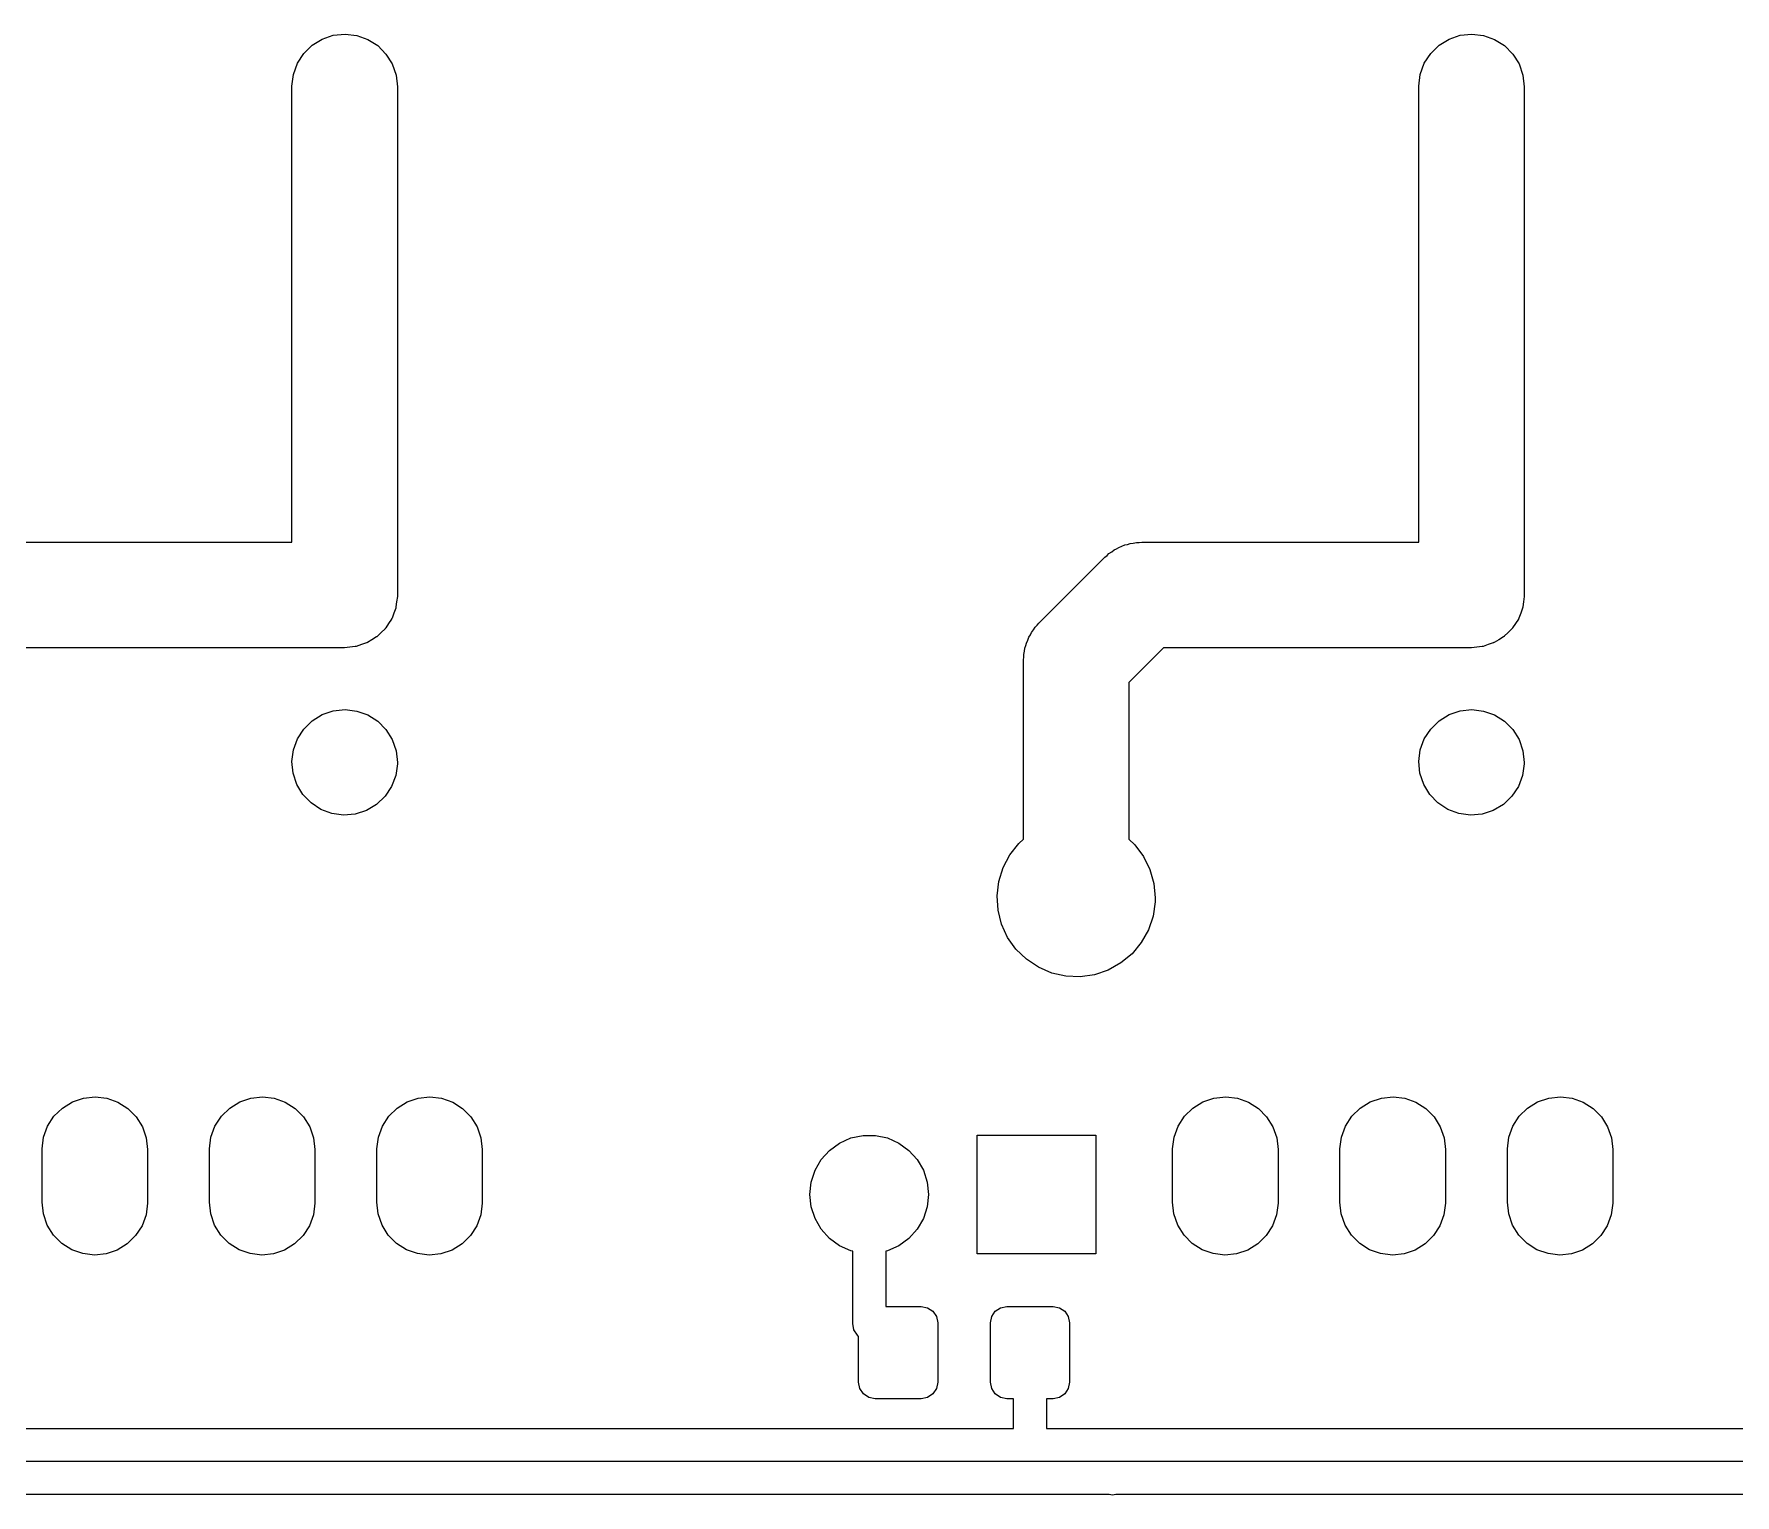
# Model space of a CAD drawing. Extents: x 10 to 287, y -200 to -10.
# Drawn here: x 40.69 to 66.5, y -85.46 to -63.3 of the extents above; entities that cross this region are included whole.
import ezdxf

# ---------------------------------------------------------------- set-up
doc = ezdxf.new("R2010")
doc.units = 0
doc.layers.add('BLACK', color=7, linetype='CONTINUOUS')

msp = doc.modelspace()

# ---------------------------------------------------------------- linework, layer by layer
at = {"layer": 'BLACK', "linetype": 'CONTINUOUS'}
for p, q in [((44.78, -63.5894), (44.9075, -63.4646)), ((44.9075, -63.4646), (45.0594, -63.3711)), ((45.0594, -63.3711), (45.2282, -63.3137)), ((45.2282, -63.3137), (45.4056, -63.295)), ((45.4056, -63.295), (45.5827, -63.3161)), ((45.5827, -63.3161), (45.7507, -63.376)), ((45.7507, -63.376), (45.9013, -63.4715)), ((45.9013, -63.4715), (46.027, -63.5981)), ((61.88, -63.5894), (62.0075, -63.4646)), ((62.0075, -63.4646), (62.1594, -63.3711)), ((62.1594, -63.3711), (62.3282, -63.3137)), ((62.3282, -63.3137), (62.5056, -63.295)), ((62.5056, -63.295), (62.6827, -63.3161)), ((62.6827, -63.3161), (62.8507, -63.376)), ((62.8507, -63.376), (63.0013, -63.4715)), ((63.0013, -63.4715), (63.127, -63.5981)), ((44.6224, -63.9069), (44.6834, -63.7393)), ((44.6834, -63.7393), (44.78, -63.5894)), ((46.027, -63.5981), (46.1215, -63.7493)), ((46.1215, -63.7493), (46.1801, -63.9178)), ((61.7224, -63.9069), (61.7834, -63.7393)), ((61.7834, -63.7393), (61.88, -63.5894)), ((63.127, -63.5981), (63.2215, -63.7493)), ((63.2215, -63.7493), (63.2801, -63.9178)), ((44.6001, -64.0838), (44.6224, -63.9069)), ((46.1801, -63.9178), (46.2, -64.095)), ((61.7001, -64.0838), (61.7224, -63.9069)), ((63.2801, -63.9178), (63.3, -64.095)), ((44.6, -64.095), (44.6001, -64.0838)), ((44.6, -71.005), (44.6, -64.095)), ((46.2, -64.095), (46.2, -71.805)), ((61.7, -64.095), (61.7001, -64.0838)), ((61.7, -71.005), (61.7, -64.095)), ((63.3, -64.095), (63.3, -71.805)), ((40.095, -71.005), (44.6, -71.005)), ((56.9293, -71.2393), (56.9373, -71.2315)), ((56.9373, -71.2315), (56.9693, -71.2066)), ((56.9693, -71.2066), (56.9981, -71.178)), ((56.9981, -71.178), (57.0396, -71.1521)), ((57.0396, -71.1521), (57.0782, -71.1222)), ((57.0782, -71.1222), (57.1149, -71.105)), ((57.1149, -71.105), (57.1493, -71.0835)), ((57.1493, -71.0835), (57.1955, -71.0675)), ((57.1955, -71.0675), (57.2398, -71.0468)), ((57.2398, -71.0468), (57.2795, -71.0382)), ((57.2795, -71.0382), (57.3178, -71.0249)), ((57.3178, -71.0249), (57.3664, -71.0194)), ((57.3664, -71.0194), (57.4142, -71.0091)), ((57.4142, -71.0091), (57.4547, -71.0095)), ((57.4547, -71.0095), (57.495, -71.005)), ((57.495, -71.005), (61.7, -71.005)), ((55.9343, -72.2343), (56.9293, -71.2393)), ((46.1749, -72.004), (46.1462, -72.0795)), ((46.1756, -71.9984), (46.1749, -72.004)), ((46.1776, -71.9931), (46.1756, -71.9984)), ((46.1779, -71.9903), (46.1776, -71.9931)), ((46.1789, -71.9877), (46.1779, -71.9903)), ((46.1884, -71.9074), (46.1789, -71.9877)), ((46.1997, -71.8273), (46.1884, -71.9074)), ((46.1998, -71.8169), (46.1997, -71.8273)), ((46.1999, -71.8162), (46.1998, -71.8169)), ((46.2, -71.8108), (46.1999, -71.8162)), ((46.2, -71.805), (46.2, -71.8104)), ((46.2, -71.8104), (46.2, -71.8106)), ((46.2, -71.8106), (46.2, -71.8108)), ((63.2749, -72.004), (63.2462, -72.0795)), ((63.2756, -71.9984), (63.2749, -72.004)), ((63.2776, -71.9931), (63.2756, -71.9984)), ((63.2779, -71.9903), (63.2776, -71.9931)), ((63.2789, -71.9877), (63.2779, -71.9903)), ((63.2884, -71.9074), (63.2789, -71.9877)), ((63.2997, -71.8273), (63.2884, -71.9074)), ((63.2998, -71.8169), (63.2997, -71.8273)), ((63.2999, -71.8162), (63.2998, -71.8169)), ((63.3, -71.8108), (63.2999, -71.8162)), ((63.3, -71.805), (63.3, -71.8104)), ((63.3, -71.8104), (63.3, -71.8106)), ((63.3, -71.8106), (63.3, -71.8108)), ((46.0668, -72.238), (46.0235, -72.3063)), ((46.1115, -72.1707), (46.0668, -72.238)), ((46.1135, -72.1654), (46.1115, -72.1707)), ((46.1166, -72.1607), (46.1135, -72.1654)), ((46.1175, -72.1581), (46.1166, -72.1607)), ((46.119, -72.1557), (46.1175, -72.1581)), ((46.1462, -72.0795), (46.119, -72.1557)), ((55.88, -72.2944), (55.909, -72.266)), ((55.909, -72.266), (55.9343, -72.2343)), ((63.1668, -72.238), (63.1235, -72.3063)), ((63.2115, -72.1707), (63.1668, -72.238)), ((63.2135, -72.1654), (63.2115, -72.1707)), ((63.2166, -72.1607), (63.2135, -72.1654)), ((63.2175, -72.1581), (63.2166, -72.1607)), ((63.219, -72.1557), (63.2175, -72.1581)), ((63.2462, -72.0795), (63.219, -72.1557)), ((45.7406, -72.5289), (45.7353, -72.5307)), ((45.743, -72.5274), (45.7406, -72.5289)), ((45.7457, -72.5265), (45.743, -72.5274)), ((45.8142, -72.4836), (45.7457, -72.5265)), ((45.8837, -72.4422), (45.8142, -72.4836)), ((45.8877, -72.4384), (45.8837, -72.4422)), ((45.8925, -72.4354), (45.8877, -72.4384)), ((45.8945, -72.4334), (45.8925, -72.4354)), ((45.8969, -72.432), (45.8945, -72.4334)), ((45.9543, -72.375), (45.8969, -72.432)), ((46.0128, -72.3192), (45.9543, -72.375)), ((46.0159, -72.3146), (46.0128, -72.3192)), ((46.02, -72.3106), (46.0159, -72.3146)), ((46.0215, -72.3083), (46.02, -72.3106)), ((46.0235, -72.3063), (46.0215, -72.3083)), ((55.7454, -72.5343), (55.7667, -72.4902)), ((55.7667, -72.4902), (55.7834, -72.4443)), ((55.7834, -72.4443), (55.8054, -72.4102)), ((55.8054, -72.4102), (55.823, -72.3737)), ((55.823, -72.3737), (55.8536, -72.3355)), ((55.8536, -72.3355), (55.88, -72.2944)), ((62.8406, -72.5289), (62.8353, -72.5307)), ((62.843, -72.5274), (62.8406, -72.5289)), ((62.8457, -72.5265), (62.843, -72.5274)), ((62.9142, -72.4836), (62.8457, -72.5265)), ((62.9837, -72.4422), (62.9142, -72.4836)), ((62.9877, -72.4384), (62.9837, -72.4422)), ((62.9925, -72.4354), (62.9877, -72.4384)), ((62.9945, -72.4334), (62.9925, -72.4354)), ((62.9969, -72.432), (62.9945, -72.4334)), ((63.0543, -72.375), (62.9969, -72.432)), ((63.1128, -72.3192), (63.0543, -72.375)), ((63.1159, -72.3146), (63.1128, -72.3192)), ((63.12, -72.3106), (63.1159, -72.3146)), ((63.1215, -72.3083), (63.12, -72.3106)), ((63.1235, -72.3063), (63.1215, -72.3083)), ((45.4, -72.605), (40.4264, -72.605)), ((45.4803, -72.596), (45.4, -72.605)), ((45.5609, -72.5887), (45.4803, -72.596)), ((45.5662, -72.5869), (45.5609, -72.5887)), ((45.5718, -72.5863), (45.5662, -72.5869)), ((45.5744, -72.5854), (45.5718, -72.5863)), ((45.5772, -72.5851), (45.5744, -72.5854)), ((45.6536, -72.5585), (45.5772, -72.5851)), ((45.7305, -72.5335), (45.6536, -72.5585)), ((45.7353, -72.5307), (45.7305, -72.5335)), ((55.7001, -72.7888), (55.7052, -72.7486)), ((55.7052, -72.7486), (55.7053, -72.7081)), ((55.7053, -72.7081), (55.7163, -72.6604)), ((55.7163, -72.6604), (55.7224, -72.6119)), ((55.7224, -72.6119), (55.7363, -72.5738)), ((55.7363, -72.5738), (55.7454, -72.5343)), ((57.8264, -72.605), (57.3, -73.1314)), ((62.5, -72.605), (57.8264, -72.605)), ((62.5803, -72.596), (62.5, -72.605)), ((62.6609, -72.5887), (62.5803, -72.596)), ((62.6662, -72.5869), (62.6609, -72.5887)), ((62.6718, -72.5863), (62.6662, -72.5869)), ((62.6745, -72.5854), (62.6718, -72.5863)), ((62.6772, -72.5851), (62.6745, -72.5854)), ((62.7536, -72.5585), (62.6772, -72.5851)), ((62.8305, -72.5335), (62.7536, -72.5585)), ((62.8353, -72.5307), (62.8305, -72.5335)), ((55.7, -72.8), (55.7001, -72.7888)), ((55.7, -75.5122), (55.7, -72.8)), ((57.3, -73.1314), (57.3, -75.5122)), ((45.2282, -73.5637), (45.4056, -73.545)), ((45.4056, -73.545), (45.5827, -73.5661)), ((62.3282, -73.5637), (62.5056, -73.545)), ((62.5056, -73.545), (62.6827, -73.5661)), ((44.78, -73.8394), (44.9075, -73.7146)), ((44.9075, -73.7146), (45.0594, -73.6211)), ((45.0594, -73.6211), (45.2282, -73.5637)), ((45.5827, -73.5661), (45.7507, -73.626)), ((45.7507, -73.626), (45.9013, -73.7215)), ((45.9013, -73.7215), (46.027, -73.8481)), ((61.88, -73.8394), (62.0075, -73.7146)), ((62.0075, -73.7146), (62.1594, -73.6211)), ((62.1594, -73.6211), (62.3282, -73.5637)), ((62.6827, -73.5661), (62.8507, -73.626)), ((62.8507, -73.626), (63.0013, -73.7215)), ((63.0013, -73.7215), (63.127, -73.8481)), ((44.6224, -74.1569), (44.6834, -73.9893)), ((44.6834, -73.9893), (44.78, -73.8394)), ((46.027, -73.8481), (46.1215, -73.9993)), ((46.1215, -73.9993), (46.1801, -74.1678)), ((61.7224, -74.1569), (61.7834, -73.9893)), ((61.7834, -73.9893), (61.88, -73.8394)), ((63.127, -73.8481), (63.2215, -73.9993)), ((63.2215, -73.9993), (63.2801, -74.1678)), ((44.6001, -74.3338), (44.6224, -74.1569)), ((44.6175, -74.5113), (44.6001, -74.3338)), ((46.1801, -74.1678), (46.2, -74.345)), ((61.7001, -74.3338), (61.7224, -74.1569)), ((61.7175, -74.5113), (61.7001, -74.3338)), ((63.2801, -74.1678), (63.3, -74.345)), ((44.6738, -74.6806), (44.6175, -74.5113)), ((46.1749, -74.544), (46.1115, -74.7107)), ((46.1997, -74.3673), (46.1749, -74.544)), ((46.2, -74.345), (46.1997, -74.3673)), ((61.7738, -74.6806), (61.7175, -74.5113)), ((63.2749, -74.544), (63.2115, -74.7107)), ((63.2997, -74.3673), (63.2749, -74.544)), ((63.3, -74.345), (63.2997, -74.3673)), ((44.7662, -74.8331), (44.6738, -74.6806)), ((44.8901, -74.9614), (44.7662, -74.8331)), ((46.1115, -74.7107), (46.0128, -74.8592)), ((61.8662, -74.8331), (61.7738, -74.6806)), ((61.9901, -74.9614), (61.8662, -74.8331)), ((63.2115, -74.7107), (63.1128, -74.8592)), ((45.0393, -75.0591), (44.8901, -74.9614)), ((45.2065, -75.1212), (45.0393, -75.0591)), ((45.7305, -75.0735), (45.5609, -75.1287)), ((45.8837, -74.9822), (45.7305, -75.0735)), ((46.0128, -74.8592), (45.8837, -74.9822)), ((62.1393, -75.0591), (61.9901, -74.9614)), ((62.3065, -75.1212), (62.1393, -75.0591)), ((62.8305, -75.0735), (62.6609, -75.1287)), ((62.9837, -74.9822), (62.8305, -75.0735)), ((63.1128, -74.8592), (62.9837, -74.9822)), ((45.3832, -75.1448), (45.2065, -75.1212)), ((45.5609, -75.1287), (45.3832, -75.1448)), ((62.4832, -75.1448), (62.3065, -75.1212)), ((62.6609, -75.1287), (62.4832, -75.1448)), ((55.4936, -75.7464), (55.6296, -75.574)), ((55.6296, -75.574), (55.7, -75.5122)), ((57.3, -75.5122), (57.3918, -75.597)), ((57.3918, -75.597), (57.5232, -75.773)), ((55.3913, -75.9408), (55.4936, -75.7464)), ((57.5232, -75.773), (57.6203, -75.97)), ((55.3262, -76.1505), (55.3913, -75.9408)), ((57.6203, -75.97), (57.6799, -76.1813)), ((55.3004, -76.3686), (55.3262, -76.1505)), ((55.3148, -76.5877), (55.3004, -76.3686)), ((57.6799, -76.1813), (57.7, -76.4)), ((57.7, -76.4), (57.6984, -76.4628)), ((55.3688, -76.8006), (55.3148, -76.5877)), ((57.6984, -76.4628), (57.6668, -76.6801)), ((55.4608, -77), (55.3688, -76.8006)), ((57.5963, -76.8881), (57.489, -77.0797)), ((57.6668, -76.6801), (57.5963, -76.8881)), ((55.5875, -77.1793), (55.4608, -77)), ((57.489, -77.0797), (57.3485, -77.2485)), ((55.7448, -77.3326), (55.5875, -77.1793)), ((55.9274, -77.4546), (55.7448, -77.3326)), ((57.1797, -77.389), (56.9881, -77.4963)), ((57.3485, -77.2485), (57.1797, -77.389)), ((56.1292, -77.5413), (55.9274, -77.4546)), ((56.3434, -77.5897), (56.1292, -77.5413)), ((56.5628, -77.5984), (56.3434, -77.5897)), ((56.7801, -77.5668), (56.5628, -77.5984)), ((56.9881, -77.4963), (56.7801, -77.5668)), ((41.1163, -79.5894), (41.2682, -79.4959)), ((41.2682, -79.4959), (41.4371, -79.4385)), ((41.4371, -79.4385), (41.6145, -79.4198)), ((41.6145, -79.4198), (41.7915, -79.4409)), ((41.7915, -79.4409), (41.9596, -79.5008)), ((43.6563, -79.5894), (43.8082, -79.4959)), ((43.8082, -79.4959), (43.9771, -79.4385)), ((43.9771, -79.4385), (44.1545, -79.4198)), ((44.1545, -79.4198), (44.3315, -79.4409)), ((44.3315, -79.4409), (44.4996, -79.5008)), ((46.1963, -79.5894), (46.3482, -79.4959)), ((46.3482, -79.4959), (46.5171, -79.4385)), ((46.5171, -79.4385), (46.6945, -79.4198)), ((46.6945, -79.4198), (46.8715, -79.4409)), ((46.8715, -79.4409), (47.0396, -79.5008)), ((58.2713, -79.5894), (58.4232, -79.4959)), ((58.4232, -79.4959), (58.5921, -79.4385)), ((58.5921, -79.4385), (58.7695, -79.4198)), ((58.7695, -79.4198), (58.9465, -79.4409)), ((58.9465, -79.4409), (59.1146, -79.5008)), ((60.8113, -79.5894), (60.9632, -79.4959)), ((60.9632, -79.4959), (61.1321, -79.4385)), ((61.1321, -79.4385), (61.3095, -79.4198)), ((61.3095, -79.4198), (61.4865, -79.4409)), ((61.4865, -79.4409), (61.6546, -79.5008)), ((63.3513, -79.5894), (63.5032, -79.4959)), ((63.5032, -79.4959), (63.6721, -79.4385)), ((63.6721, -79.4385), (63.8495, -79.4198)), ((63.8495, -79.4198), (64.0265, -79.4409)), ((64.0265, -79.4409), (64.1946, -79.5008)), ((40.8923, -79.8641), (40.9889, -79.7142)), ((40.9889, -79.7142), (41.1163, -79.5894)), ((41.9596, -79.5008), (42.1101, -79.5963)), ((42.1101, -79.5963), (42.2358, -79.7229)), ((42.2358, -79.7229), (42.3303, -79.8741)), ((43.4323, -79.8641), (43.5289, -79.7142)), ((43.5289, -79.7142), (43.6563, -79.5894)), ((44.4996, -79.5008), (44.6501, -79.5963)), ((44.6501, -79.5963), (44.7758, -79.7229)), ((44.7758, -79.7229), (44.8703, -79.8741)), ((45.9723, -79.8641), (46.0689, -79.7142)), ((46.0689, -79.7142), (46.1963, -79.5894)), ((47.0396, -79.5008), (47.1901, -79.5963)), ((47.1901, -79.5963), (47.3158, -79.7229)), ((47.3158, -79.7229), (47.4103, -79.8741)), ((58.0473, -79.8641), (58.1439, -79.7142)), ((58.1439, -79.7142), (58.2713, -79.5894)), ((59.1146, -79.5008), (59.2651, -79.5963)), ((59.2651, -79.5963), (59.3908, -79.7229)), ((59.3908, -79.7229), (59.4853, -79.8741)), ((60.5873, -79.8641), (60.6839, -79.7142)), ((60.6839, -79.7142), (60.8113, -79.5894)), ((61.6546, -79.5008), (61.8051, -79.5963)), ((61.8051, -79.5963), (61.9308, -79.7229)), ((61.9308, -79.7229), (62.0253, -79.8741)), ((63.1273, -79.8641), (63.2239, -79.7142)), ((63.2239, -79.7142), (63.3513, -79.5894)), ((64.1946, -79.5008), (64.3451, -79.5963)), ((64.3451, -79.5963), (64.4708, -79.7229)), ((64.4708, -79.7229), (64.5653, -79.8741)), ((40.8313, -80.0317), (40.8923, -79.8641)), ((42.3303, -79.8741), (42.389, -80.0426)), ((43.3713, -80.0317), (43.4323, -79.8641)), ((44.8703, -79.8741), (44.929, -80.0426)), ((45.9113, -80.0317), (45.9723, -79.8641)), ((47.4103, -79.8741), (47.469, -80.0426)), ((53.0819, -80.044), (53.2659, -80.0049)), ((53.2659, -80.0049), (53.4541, -80.0049)), ((53.4541, -80.0049), (53.6381, -80.044)), ((55, -81.8), (55, -80)), ((55, -80), (56.8, -80)), ((56.8, -80), (56.8, -81.8)), ((57.9863, -80.0317), (58.0473, -79.8641)), ((59.4853, -79.8741), (59.544, -80.0426)), ((60.5263, -80.0317), (60.5873, -79.8641)), ((62.0253, -79.8741), (62.084, -80.0426)), ((63.0663, -80.0317), (63.1273, -79.8641)), ((64.5653, -79.8741), (64.624, -80.0426)), ((40.8089, -80.2086), (40.8313, -80.0317)), ((40.8089, -80.2198), (40.8089, -80.2086)), ((40.8089, -81.0198), (40.8089, -80.2198)), ((42.389, -80.0426), (42.4089, -80.2198)), ((42.4089, -80.2198), (42.4089, -81.0198)), ((43.3489, -80.2086), (43.3713, -80.0317)), ((43.3489, -80.2198), (43.3489, -80.2086)), ((43.3489, -81.0198), (43.3489, -80.2198)), ((44.929, -80.0426), (44.9489, -80.2198)), ((44.9489, -80.2198), (44.9489, -81.0198)), ((45.8889, -80.2086), (45.9113, -80.0317)), ((45.8889, -80.2198), (45.8889, -80.2086)), ((45.8889, -81.0198), (45.8889, -80.2198)), ((47.469, -80.0426), (47.4889, -80.2198)), ((47.4889, -80.2198), (47.4889, -81.0198)), ((52.6319, -80.371), (52.7578, -80.2312)), ((52.7578, -80.2312), (52.91, -80.1206)), ((52.91, -80.1206), (53.0819, -80.044)), ((53.6381, -80.044), (53.81, -80.1206)), ((53.81, -80.1206), (53.9622, -80.2312)), ((53.9622, -80.2312), (54.0881, -80.371)), ((57.9639, -80.2086), (57.9863, -80.0317)), ((57.9639, -80.2198), (57.9639, -80.2086)), ((57.9639, -81.0198), (57.9639, -80.2198)), ((59.544, -80.0426), (59.5639, -80.2198)), ((59.5639, -80.2198), (59.5639, -81.0198)), ((60.5039, -80.2086), (60.5263, -80.0317)), ((60.5039, -80.2198), (60.5039, -80.2086)), ((60.5039, -81.0198), (60.5039, -80.2198)), ((62.084, -80.0426), (62.1039, -80.2198)), ((62.1039, -80.2198), (62.1039, -81.0198)), ((63.0439, -80.2086), (63.0663, -80.0317)), ((63.0439, -80.2198), (63.0439, -80.2086)), ((63.0439, -81.0198), (63.0439, -80.2198)), ((64.624, -80.0426), (64.6439, -80.2198)), ((64.6439, -80.2198), (64.6439, -81.0198)), ((52.5378, -80.5339), (52.6319, -80.371)), ((54.0881, -80.371), (54.1822, -80.5339)), ((52.46, -80.9), (52.4797, -80.7129)), ((52.4797, -80.7129), (52.5378, -80.5339)), ((54.1822, -80.5339), (54.2403, -80.7129)), ((54.2403, -80.7129), (54.26, -80.9)), ((40.8287, -81.197), (40.8089, -81.0198)), ((42.4088, -81.031), (42.3864, -81.2079)), ((42.4089, -81.0198), (42.4088, -81.031)), ((43.3687, -81.197), (43.3489, -81.0198)), ((44.9488, -81.031), (44.9264, -81.2079)), ((44.9489, -81.0198), (44.9488, -81.031)), ((45.9087, -81.197), (45.8889, -81.0198)), ((47.4888, -81.031), (47.4664, -81.2079)), ((47.4889, -81.0198), (47.4888, -81.031)), ((52.4797, -81.0871), (52.46, -80.9)), ((54.26, -80.9), (54.2403, -81.0871)), ((57.9837, -81.197), (57.9639, -81.0198)), ((59.5638, -81.031), (59.5414, -81.2079)), ((59.5639, -81.0198), (59.5638, -81.031)), ((60.5237, -81.197), (60.5039, -81.0198)), ((62.1038, -81.031), (62.0814, -81.2079)), ((62.1039, -81.0198), (62.1038, -81.031)), ((63.0637, -81.197), (63.0439, -81.0198)), ((64.6438, -81.031), (64.6214, -81.2079)), ((64.6439, -81.0198), (64.6438, -81.031)), ((40.8874, -81.3655), (40.8287, -81.197)), ((42.3864, -81.2079), (42.3254, -81.3755)), ((43.4274, -81.3655), (43.3687, -81.197)), ((44.9264, -81.2079), (44.8654, -81.3755)), ((45.9674, -81.3655), (45.9087, -81.197)), ((47.4664, -81.2079), (47.4054, -81.3755)), ((52.5378, -81.2661), (52.4797, -81.0871)), ((52.6319, -81.429), (52.5378, -81.2661)), ((54.1822, -81.2661), (54.0881, -81.429)), ((54.2403, -81.0871), (54.1822, -81.2661)), ((58.0424, -81.3655), (57.9837, -81.197)), ((59.5414, -81.2079), (59.4804, -81.3755)), ((60.5824, -81.3655), (60.5237, -81.197)), ((62.0814, -81.2079), (62.0204, -81.3755)), ((63.1224, -81.3655), (63.0637, -81.197)), ((64.6214, -81.2079), (64.5604, -81.3755)), ((40.9819, -81.5167), (40.8874, -81.3655)), ((41.1076, -81.6433), (40.9819, -81.5167)), ((42.2288, -81.5254), (42.1014, -81.6502)), ((42.3254, -81.3755), (42.2288, -81.5254)), ((43.5219, -81.5167), (43.4274, -81.3655)), ((43.6476, -81.6433), (43.5219, -81.5167)), ((44.7688, -81.5254), (44.6414, -81.6502)), ((44.8654, -81.3755), (44.7688, -81.5254)), ((46.0619, -81.5167), (45.9674, -81.3655)), ((46.1876, -81.6433), (46.0619, -81.5167)), ((47.3088, -81.5254), (47.1814, -81.6502)), ((47.4054, -81.3755), (47.3088, -81.5254)), ((52.7578, -81.5688), (52.6319, -81.429)), ((54.0881, -81.429), (53.9622, -81.5688)), ((58.1369, -81.5167), (58.0424, -81.3655)), ((58.2626, -81.6433), (58.1369, -81.5167)), ((59.3838, -81.5254), (59.2564, -81.6502)), ((59.4804, -81.3755), (59.3838, -81.5254)), ((60.6769, -81.5167), (60.5824, -81.3655)), ((60.8026, -81.6433), (60.6769, -81.5167)), ((61.9238, -81.5254), (61.7964, -81.6502)), ((62.0204, -81.3755), (61.9238, -81.5254)), ((63.2169, -81.5167), (63.1224, -81.3655)), ((63.3426, -81.6433), (63.2169, -81.5167)), ((64.4638, -81.5254), (64.3364, -81.6502)), ((64.5604, -81.3755), (64.4638, -81.5254)), ((41.2582, -81.7388), (41.1076, -81.6433)), ((41.4262, -81.7987), (41.2582, -81.7388)), ((41.6033, -81.8198), (41.4262, -81.7987)), ((41.7807, -81.8011), (41.6033, -81.8198)), ((41.9495, -81.7437), (41.7807, -81.8011)), ((42.1014, -81.6502), (41.9495, -81.7437)), ((43.7982, -81.7388), (43.6476, -81.6433)), ((43.9662, -81.7987), (43.7982, -81.7388)), ((44.1433, -81.8198), (43.9662, -81.7987)), ((44.3207, -81.8011), (44.1433, -81.8198)), ((44.4895, -81.7437), (44.3207, -81.8011)), ((44.6414, -81.6502), (44.4895, -81.7437)), ((46.3382, -81.7388), (46.1876, -81.6433)), ((46.5062, -81.7987), (46.3382, -81.7388)), ((46.6833, -81.8198), (46.5062, -81.7987)), ((46.8607, -81.8011), (46.6833, -81.8198)), ((47.0295, -81.7437), (46.8607, -81.8011)), ((47.1814, -81.6502), (47.0295, -81.7437)), ((52.91, -81.6794), (52.7578, -81.5688)), ((53.0819, -81.756), (52.91, -81.6794)), ((53.11, -81.7619), (53.0819, -81.756)), ((53.11, -82.86), (53.11, -81.7619)), ((53.6381, -81.756), (53.61, -81.7619)), ((53.61, -81.7619), (53.61, -82.6)), ((53.81, -81.6794), (53.6381, -81.756)), ((53.9622, -81.5688), (53.81, -81.6794)), ((56.8, -81.8), (55, -81.8)), ((58.4132, -81.7388), (58.2626, -81.6433)), ((58.5812, -81.7987), (58.4132, -81.7388)), ((58.7583, -81.8198), (58.5812, -81.7987)), ((58.9357, -81.8011), (58.7583, -81.8198)), ((59.1045, -81.7437), (58.9357, -81.8011)), ((59.2564, -81.6502), (59.1045, -81.7437)), ((60.9532, -81.7388), (60.8026, -81.6433)), ((61.1212, -81.7987), (60.9532, -81.7388)), ((61.2983, -81.8198), (61.1212, -81.7987)), ((61.4757, -81.8011), (61.2983, -81.8198)), ((61.6445, -81.7437), (61.4757, -81.8011)), ((61.7964, -81.6502), (61.6445, -81.7437)), ((63.4932, -81.7388), (63.3426, -81.6433)), ((63.6612, -81.7987), (63.4932, -81.7388)), ((63.8383, -81.8198), (63.6612, -81.7987)), ((64.0157, -81.8011), (63.8383, -81.8198)), ((64.1845, -81.7437), (64.0157, -81.8011)), ((64.3364, -81.6502), (64.1845, -81.7437)), ((53.61, -82.6), (54.15, -82.6)), ((54.15, -82.6), (54.2457, -82.619)), ((54.2457, -82.619), (54.3268, -82.6732)), ((54.3268, -82.6732), (54.381, -82.7543)), ((54.381, -82.7543), (54.4, -82.85)), ((54.4, -82.85), (54.4, -83.75)), ((55.2, -82.85), (55.219, -82.7543)), ((55.2, -83.75), (55.2, -82.85)), ((55.219, -82.7543), (55.2732, -82.6732)), ((55.2732, -82.6732), (55.3543, -82.619)), ((55.3543, -82.619), (55.45, -82.6)), ((55.45, -82.6), (56.15, -82.6)), ((56.15, -82.6), (56.2457, -82.619)), ((56.2457, -82.619), (56.3268, -82.6732)), ((56.3268, -82.6732), (56.381, -82.7543)), ((56.381, -82.7543), (56.4, -82.85)), ((56.4, -82.85), (56.4, -83.75)), ((53.129, -82.9557), (53.11, -82.86)), ((53.1832, -83.0368), (53.129, -82.9557)), ((53.2, -83.0536), (53.1832, -83.0368)), ((53.2, -83.75), (53.2, -83.0536)), ((53.219, -83.8457), (53.2, -83.75)), ((53.2732, -83.9268), (53.219, -83.8457)), ((54.381, -83.8457), (54.3268, -83.9268)), ((54.4, -83.75), (54.381, -83.8457)), ((55.219, -83.8457), (55.2, -83.75)), ((55.2732, -83.9268), (55.219, -83.8457)), ((56.381, -83.8457), (56.3268, -83.9268)), ((56.4, -83.75), (56.381, -83.8457)), ((53.3543, -83.981), (53.2732, -83.9268)), ((53.45, -84), (53.3543, -83.981)), ((54.15, -84), (53.45, -84)), ((54.2457, -83.981), (54.15, -84)), ((54.3268, -83.9268), (54.2457, -83.981)), ((55.3543, -83.981), (55.2732, -83.9268)), ((55.45, -84), (55.3543, -83.981)), ((55.55, -84), (55.45, -84)), ((55.55, -84.45), (55.55, -84)), ((56.15, -84), (56.05, -84)), ((56.05, -84), (56.05, -84.45)), ((56.2457, -83.981), (56.15, -84)), ((56.3268, -83.9268), (56.2457, -83.981)), ((39.6036, -84.45), (55.55, -84.45)), ((56.05, -84.45), (69.95, -84.45)), ((70.3, -84.95), (39.5, -84.95)), ((39.3, -85.45), (57, -85.45)), ((57, -85.45), (57.05, -85.4599)), ((57.05, -85.4599), (57.1, -85.45)), ((57.1, -85.45), (189.2, -85.45))]:
    msp.add_line(p, q, dxfattribs=at)

doc.saveas('drawing.dxf')
